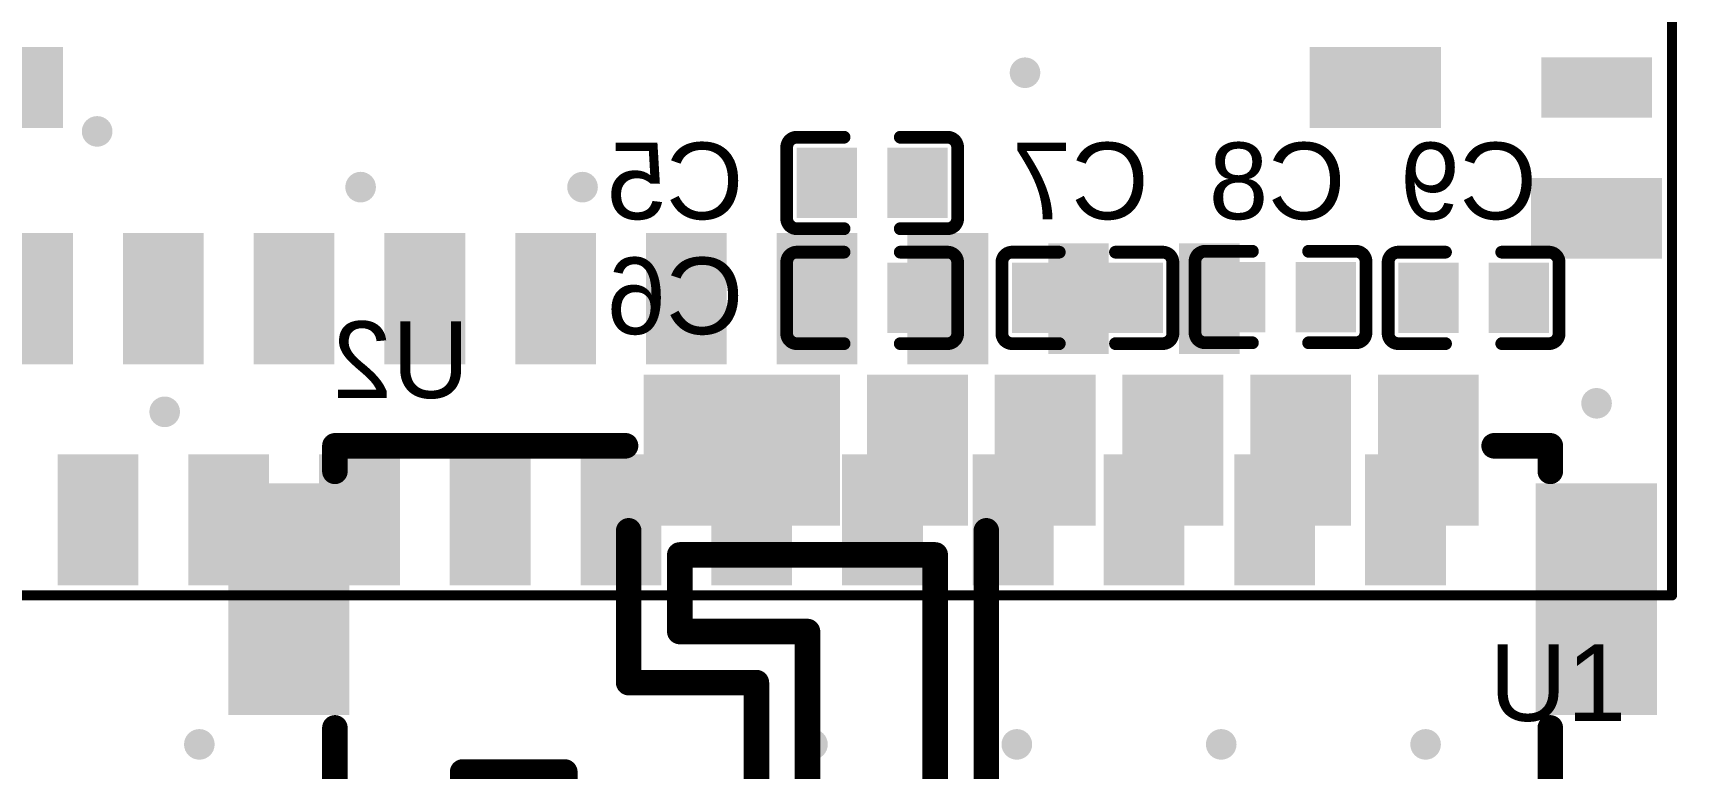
# Model space of a CAD drawing. Header units: inches. Extents: x 3.09 to 5.07, y 1.45 to 3.28.
# Drawn here: x 3.975 to 4.618, y 2.071 to 2.359 of the extents above; entities that cross this region are included whole.
import ezdxf

# ---------------------------------------------------------------- set-up
doc = ezdxf.new("R2010")
doc.units = ezdxf.units.IN
doc.header["$MEASUREMENT"] = 0
for name, color, linetype in [('BottomOverlay', 54, 'Continuous'), ('BottomPaste', 16, 'Continuous'), ('BottomSolder', 6, 'Continuous'), ('MultiLayer', 9, 'Continuous'), ('PadHoleLayer', 156, 'Continuous'), ('TopOverlay', 2, 'Continuous'), ('TopPaste', 8, 'Continuous'), ('TopSolder', 216, 'Continuous'), ('ViaHoleLayer', 16, 'Continuous')]:
    doc.layers.add(name, color=color, linetype=linetype)
doc.styles.add('Arial', font='', dxfattribs={"height": 0.2})
doc.styles.get('Arial').set_extended_font_data('Arial')

# ---------------------------------------------------------------- blocks, each defined once
blk = doc.blocks.new('SIM_SMD_NANO_B_23')
at = {"layer": 'BottomPaste'}
for points in [[(-0.27559, 0.28937), (-0.23622, 0.28937), (-0.23622, 0.20669), (-0.27559, 0.20669)], [(0.23622, 0.28937), (0.27559, 0.28937), (0.27559, 0.20669), (0.23622, 0.20669)], [(-0.27559, -0.16575), (-0.23622, -0.16575), (-0.23622, -0.24842), (-0.27559, -0.24842)], [(0.23622, -0.16575), (0.27559, -0.16575), (0.27559, -0.24842), (0.23622, -0.24842)], [(-0.20591, -0.23976), (-0.17441, -0.23976), (-0.17441, -0.29095), (-0.20591, -0.29095)], [(-0.1559, -0.23976), (-0.12441, -0.23976), (-0.12441, -0.29095), (-0.1559, -0.29095)], [(-0.1059, -0.23976), (-0.07441, -0.23976), (-0.07441, -0.29095), (-0.1059, -0.29095)], [(-0.05591, -0.23976), (-0.02441, -0.23976), (-0.02441, -0.29095), (-0.05591, -0.29095)], [(-0.0059, -0.23976), (0.02559, -0.23976), (0.02559, -0.29095), (-0.0059, -0.29095)], [(0.0441, -0.23976), (0.07559, -0.23976), (0.07559, -0.29095), (0.0441, -0.29095)], [(0.0815, -0.23976), (0.11299, -0.23976), (0.11299, -0.29095), (0.0815, -0.29095)]]:
    blk.add_hatch(color=16, dxfattribs=at).paths.add_polyline_path(points)
at = {"layer": 'BottomSolder'}
for points in [[(-0.27959, 0.29337), (-0.23222, 0.29337), (-0.23222, 0.20269), (-0.27959, 0.20269)], [(0.23222, 0.29337), (0.27959, 0.29337), (0.27959, 0.20269), (0.23222, 0.20269)], [(-0.27959, -0.16175), (-0.23222, -0.16175), (-0.23222, -0.25242), (-0.27959, -0.25242)], [(0.23222, -0.16175), (0.27959, -0.16175), (0.27959, -0.25242), (0.23222, -0.25242)], [(-0.20991, -0.23576), (-0.17041, -0.23576), (-0.17041, -0.29495), (-0.20991, -0.29495)], [(-0.1599, -0.23576), (-0.12041, -0.23576), (-0.12041, -0.29495), (-0.1599, -0.29495)], [(-0.10991, -0.23576), (-0.07041, -0.23576), (-0.07041, -0.29495), (-0.10991, -0.29495)], [(-0.0599, -0.23576), (-0.02041, -0.23576), (-0.02041, -0.29495), (-0.0599, -0.29495)], [(-0.00991, -0.23576), (0.02959, -0.23576), (0.02959, -0.29495), (-0.00991, -0.29495)], [(0.04009, -0.23576), (0.07959, -0.23576), (0.07959, -0.29495), (0.04009, -0.29495)], [(0.0775, -0.23576), (0.11699, -0.23576), (0.11699, -0.29495), (0.0775, -0.29495)]]:
    blk.add_hatch(color=6, dxfattribs=at).paths.add_polyline_path(points)
h = blk.add_hatch(color=6, dxfattribs=at)
edge = h.paths.add_edge_path()
edge.add_arc((-0.19684, 0.21615), 0.01876, 0, 360)
h = blk.add_hatch(color=6, dxfattribs=at)
edge = h.paths.add_edge_path()
edge.add_arc((0.1378, 0.21615), 0.01876, 0, 360)
at = {"layer": 'MultiLayer'}
h = blk.add_hatch(color=9, dxfattribs=at)
edge = h.paths.add_edge_path()
edge.add_arc((-0.19684, 0.21615), 0.01476, 0, 360)
h = blk.add_hatch(color=9, dxfattribs=at)
edge = h.paths.add_edge_path()
edge.add_arc((0.1378, 0.21615), 0.01476, 0, 360)
at = {"layer": 'PadHoleLayer'}
h = blk.add_hatch(color=156, dxfattribs=at)
edge = h.paths.add_edge_path()
edge.add_arc((-0.19684, 0.21615), 0.01476, 0, 360)
h = blk.add_hatch(color=156, dxfattribs=at)
edge = h.paths.add_edge_path()
edge.add_arc((0.1378, 0.21615), 0.01476, 0, 360)
at = {"layer": 'TopSolder'}
h = blk.add_hatch(color=216, dxfattribs=at)
edge = h.paths.add_edge_path()
edge.add_arc((-0.19684, 0.21615), 0.01876, 0, 360)
h = blk.add_hatch(color=216, dxfattribs=at)
edge = h.paths.add_edge_path()
edge.add_arc((0.1378, 0.21615), 0.01876, 0, 360)
at = {"layer": 'BottomOverlay'}
for points in [[(0.22712, 0.29134, 0.01, 0.01, 0), (-0.22712, 0.29134, 0.01, 0.01, 0)], [(0.09287, 0.26563, 0.01, 0.01, 0), (0.09287, 0.04563, 0.01, 0.01, 0)], [(0.10787, 0.26563, 0.01, 0.01, 0), (0.09287, 0.26563, 0.01, 0.01, 0)], [(0.10787, 0.26563, 0.01, 0.01, 0), (0.10787, 0.13063, 0.01, 0.01, 0)], [(0.16787, 0.26563, 0.01, 0.01, 0), (0.13787, 0.17063, 0.01, 0.01, 0)], [(0.18287, 0.26563, 0.01, 0.01, 0), (0.16787, 0.26563, 0.01, 0.01, 0)], [(0.18287, 0.26563, 0.01, 0.01, 0), (0.18287, 0.04563, 0.01, 0.01, 0)], [(-0.23788, 0.19685, 0.01, 0.01, 0), (-0.23788, -0.15665, 0.01, 0.01, 0)], [(0.23787, 0.19685, 0.01, 0.01, 0), (0.23787, -0.15665, 0.01, 0.01, 0)], [(0.16787, 0.14563, 0.01, 0.01, 0), (0.13787, 0.17063, 0.01, 0.01, 0)], [(0.16787, 0.14563, 0.01, 0.01, 0), (0.16787, 0.13063, 0.01, 0.01, 0)], [(0.16787, 0.13063, 0.01, 0.01, 0), (0.10787, 0.13063, 0.01, 0.01, 0)], [(0.18287, 0.04563, 0.01, 0.01, 0), (0.09287, 0.04563, 0.01, 0.01, 0)], [(0.07287, -0.01937, 0.01, 0.01, 0), (-0.01713, -0.01937, 0.01, 0.01, 0)], [(-0.01713, -0.01937, 0.01, 0.01, 0), (-0.01713, -0.23381, 0.01, 0.01, 0)], [(0.00287, -0.01937, 0.01, 0.01, 0), (0.00287, -0.22437, 0.01, 0.01, 0)], [(0.05287, -0.01937, 0.01, 0.01, 0), (0.05287, -0.19437, 0.01, 0.01, 0)], [(0.07287, -0.01937, 0.01, 0.01, 0), (0.07287, -0.17437, 0.01, 0.01, 0)], [(0.18787, -0.01937, 0.01, 0.01, 0), (0.14787, -0.01937, 0.01, 0.01, 0)], [(0.14787, -0.01937, 0.01, 0.01, 0), (0.14787, -0.13937, 0.01, 0.01, 0)], [(0.18787, -0.01937, 0.01, 0.01, 0), (0.18787, -0.03937, 0.01, 0.01, 0)], [(0.17287, -0.03937, 0.01, 0.01, 0), (0.17287, -0.11937, 0.01, 0.01, 0)], [(0.18787, -0.03937, 0.01, 0.01, 0), (0.17287, -0.03937, 0.01, 0.01, 0)], [(0.18787, -0.11937, 0.01, 0.01, 0), (0.17287, -0.11937, 0.01, 0.01, 0)], [(0.18787, -0.11937, 0.01, 0.01, 0), (0.18787, -0.13937, 0.01, 0.01, 0)], [(0.18787, -0.13937, 0.01, 0.01, 0), (0.14787, -0.13937, 0.01, 0.01, 0)], [(0.12287, -0.17437, 0.01, 0.01, 0), (0.07287, -0.17437, 0.01, 0.01, 0)], [(0.12287, -0.17437, 0.01, 0.01, 0), (0.12287, -0.23381, 0.01, 0.01, 0)], [(0.12287, -0.17437, 0.01, 0.01, 0), (0.12287, -0.23381, 0.01, 0.01, 0)], [(0.10287, -0.19437, 0.01, 0.01, 0), (0.05287, -0.19437, 0.01, 0.01, 0)], [(0.10287, -0.19437, 0.01, 0.01, 0), (0.10287, -0.22437, 0.01, 0.01, 0)], [(0.10287, -0.22437, 0.01, 0.01, 0), (0.00287, -0.22437, 0.01, 0.01, 0)], [(-0.23788, -0.25709, 0.01, 0.01, 0), (-0.23788, -0.26709, 0.01, 0.01, 0)], [(0.23787, -0.25709, 0.01, 0.01, 0), (0.23787, -0.26709, 0.01, 0.01, 0)], [(-0.2159, -0.26709, 0.01, 0.01, 0), (-0.23788, -0.26709, 0.01, 0.01, 0)], [(0.23787, -0.26709, 0.01, 0.01, 0), (0.1241, -0.26709, 0.01, 0.01, 0)]]:
    blk.add_lwpolyline(points, format="xyseb", dxfattribs=at)
for points in [[(-0.22962, 0.29134, 0.005, 0.005, 1), (-0.22462, 0.29134, 0.005, 0.005, 1)], [(0.22462, 0.29134, 0.005, 0.005, 1), (0.22962, 0.29134, 0.005, 0.005, 1)], [(0.09037, 0.26563, 0.005, 0.005, 1), (0.09537, 0.26563, 0.005, 0.005, 1)], [(0.09037, 0.26563, 0.005, 0.005, 1), (0.09537, 0.26563, 0.005, 0.005, 1)], [(0.10537, 0.26563, 0.005, 0.005, 1), (0.11037, 0.26563, 0.005, 0.005, 1)], [(0.10537, 0.26563, 0.005, 0.005, 1), (0.11037, 0.26563, 0.005, 0.005, 1)], [(0.16537, 0.26563, 0.005, 0.005, 1), (0.17037, 0.26563, 0.005, 0.005, 1)], [(0.16537, 0.26563, 0.005, 0.005, 1), (0.17037, 0.26563, 0.005, 0.005, 1)], [(0.18037, 0.26563, 0.005, 0.005, 1), (0.18537, 0.26563, 0.005, 0.005, 1)], [(0.18037, 0.26563, 0.005, 0.005, 1), (0.18537, 0.26563, 0.005, 0.005, 1)], [(-0.15698, 0.22562, 0.01, 0.01, 1), (-0.19729, 0.22562, 0.01, 0.01, 1)], [(-0.04698, 0.22562, 0.01, 0.01, 1), (-0.08729, 0.22562, 0.01, 0.01, 1)], [(0.05803, 0.22562, 0.01, 0.01, 1), (0.0177, 0.22562, 0.01, 0.01, 1)], [(-0.1998, 0.22562, 0.005, 0.005, 1), (-0.19479, 0.22562, 0.005, 0.005, 1)], [(-0.15948, 0.22562, 0.005, 0.005, 1), (-0.15448, 0.22562, 0.005, 0.005, 1)], [(-0.08979, 0.22562, 0.005, 0.005, 1), (-0.08479, 0.22562, 0.005, 0.005, 1)], [(-0.04947, 0.22562, 0.005, 0.005, 1), (-0.04448, 0.22562, 0.005, 0.005, 1)], [(0.0152, 0.22562, 0.005, 0.005, 1), (0.02021, 0.22562, 0.005, 0.005, 1)], [(0.05552, 0.22562, 0.005, 0.005, 1), (0.06053, 0.22562, 0.005, 0.005, 1)], [(-0.24038, 0.19685, 0.005, 0.005, 1), (-0.23538, 0.19685, 0.005, 0.005, 1)], [(0.23537, 0.19685, 0.005, 0.005, 1), (0.24037, 0.19685, 0.005, 0.005, 1)], [(0.13537, 0.17063, 0.005, 0.005, 1), (0.14037, 0.17063, 0.005, 0.005, 1)], [(0.13537, 0.17063, 0.005, 0.005, 1), (0.14037, 0.17063, 0.005, 0.005, 1)], [(0.16537, 0.14563, 0.005, 0.005, 1), (0.17037, 0.14563, 0.005, 0.005, 1)], [(0.16537, 0.14563, 0.005, 0.005, 1), (0.17037, 0.14563, 0.005, 0.005, 1)], [(0.10537, 0.13063, 0.005, 0.005, 1), (0.11037, 0.13063, 0.005, 0.005, 1)], [(0.10537, 0.13063, 0.005, 0.005, 1), (0.11037, 0.13063, 0.005, 0.005, 1)], [(0.16537, 0.13063, 0.005, 0.005, 1), (0.17037, 0.13063, 0.005, 0.005, 1)], [(0.16537, 0.13063, 0.005, 0.005, 1), (0.17037, 0.13063, 0.005, 0.005, 1)], [(0.09037, 0.04563, 0.005, 0.005, 1), (0.09537, 0.04563, 0.005, 0.005, 1)], [(0.09037, 0.04563, 0.005, 0.005, 1), (0.09537, 0.04563, 0.005, 0.005, 1)], [(0.18037, 0.04563, 0.005, 0.005, 1), (0.18537, 0.04563, 0.005, 0.005, 1)], [(0.18037, 0.04563, 0.005, 0.005, 1), (0.18537, 0.04563, 0.005, 0.005, 1)], [(-0.15197, -0.03938, 0.01, 0.01, 1), (-0.19229, -0.03938, 0.01, 0.01, 1)], [(-0.04197, -0.03938, 0.01, 0.01, 1), (-0.08229, -0.03938, 0.01, 0.01, 1)], [(-0.01963, -0.01937, 0.005, 0.005, 1), (-0.01463, -0.01937, 0.005, 0.005, 1)], [(-0.01963, -0.01937, 0.005, 0.005, 1), (-0.01463, -0.01937, 0.005, 0.005, 1)], [(0.00037, -0.01937, 0.005, 0.005, 1), (0.00537, -0.01937, 0.005, 0.005, 1)], [(0.05037, -0.01937, 0.005, 0.005, 1), (0.05537, -0.01937, 0.005, 0.005, 1)], [(0.07037, -0.01937, 0.005, 0.005, 1), (0.07537, -0.01937, 0.005, 0.005, 1)], [(0.07037, -0.01937, 0.005, 0.005, 1), (0.07537, -0.01937, 0.005, 0.005, 1)], [(0.14537, -0.01937, 0.005, 0.005, 1), (0.15037, -0.01937, 0.005, 0.005, 1)], [(0.14537, -0.01937, 0.005, 0.005, 1), (0.15037, -0.01937, 0.005, 0.005, 1)], [(0.18537, -0.01937, 0.005, 0.005, 1), (0.19037, -0.01937, 0.005, 0.005, 1)], [(0.18537, -0.01937, 0.005, 0.005, 1), (0.19037, -0.01937, 0.005, 0.005, 1)], [(-0.19479, -0.03938, 0.005, 0.005, 1), (-0.18979, -0.03938, 0.005, 0.005, 1)], [(-0.15448, -0.03938, 0.005, 0.005, 1), (-0.14947, -0.03938, 0.005, 0.005, 1)], [(-0.08479, -0.03938, 0.005, 0.005, 1), (-0.0798, -0.03938, 0.005, 0.005, 1)], [(-0.04448, -0.03938, 0.005, 0.005, 1), (-0.03948, -0.03938, 0.005, 0.005, 1)], [(0.17037, -0.03937, 0.005, 0.005, 1), (0.17537, -0.03937, 0.005, 0.005, 1)], [(0.17037, -0.03937, 0.005, 0.005, 1), (0.17537, -0.03937, 0.005, 0.005, 1)], [(0.18537, -0.03937, 0.005, 0.005, 1), (0.19037, -0.03937, 0.005, 0.005, 1)], [(0.18537, -0.03937, 0.005, 0.005, 1), (0.19037, -0.03937, 0.005, 0.005, 1)], [(0.17037, -0.11937, 0.005, 0.005, 1), (0.17537, -0.11937, 0.005, 0.005, 1)], [(0.17037, -0.11937, 0.005, 0.005, 1), (0.17537, -0.11937, 0.005, 0.005, 1)], [(0.18537, -0.11937, 0.005, 0.005, 1), (0.19037, -0.11937, 0.005, 0.005, 1)], [(0.18537, -0.11937, 0.005, 0.005, 1), (0.19037, -0.11937, 0.005, 0.005, 1)], [(0.14537, -0.13937, 0.005, 0.005, 1), (0.15037, -0.13937, 0.005, 0.005, 1)], [(0.14537, -0.13937, 0.005, 0.005, 1), (0.15037, -0.13937, 0.005, 0.005, 1)], [(0.18537, -0.13937, 0.005, 0.005, 1), (0.19037, -0.13937, 0.005, 0.005, 1)], [(0.18537, -0.13937, 0.005, 0.005, 1), (0.19037, -0.13937, 0.005, 0.005, 1)], [(-0.24038, -0.15665, 0.005, 0.005, 1), (-0.23538, -0.15665, 0.005, 0.005, 1)], [(0.23537, -0.15665, 0.005, 0.005, 1), (0.24037, -0.15665, 0.005, 0.005, 1)], [(0.07037, -0.17437, 0.005, 0.005, 1), (0.07537, -0.17437, 0.005, 0.005, 1)], [(0.07037, -0.17437, 0.005, 0.005, 1), (0.07537, -0.17437, 0.005, 0.005, 1)], [(0.12037, -0.17437, 0.005, 0.005, 1), (0.12537, -0.17437, 0.005, 0.005, 1)], [(0.12037, -0.17437, 0.005, 0.005, 1), (0.12537, -0.17437, 0.005, 0.005, 1)], [(0.12037, -0.17437, 0.005, 0.005, 1), (0.12537, -0.17437, 0.005, 0.005, 1)], [(0.05037, -0.19437, 0.005, 0.005, 1), (0.05537, -0.19437, 0.005, 0.005, 1)], [(0.05037, -0.19437, 0.005, 0.005, 1), (0.05537, -0.19437, 0.005, 0.005, 1)], [(0.10037, -0.19437, 0.005, 0.005, 1), (0.10537, -0.19437, 0.005, 0.005, 1)], [(0.10037, -0.19437, 0.005, 0.005, 1), (0.10537, -0.19437, 0.005, 0.005, 1)], [(0.00037, -0.22437, 0.005, 0.005, 1), (0.00537, -0.22437, 0.005, 0.005, 1)], [(0.00037, -0.22437, 0.005, 0.005, 1), (0.00537, -0.22437, 0.005, 0.005, 1)], [(0.10037, -0.22437, 0.005, 0.005, 1), (0.10537, -0.22437, 0.005, 0.005, 1)], [(0.10037, -0.22437, 0.005, 0.005, 1), (0.10537, -0.22437, 0.005, 0.005, 1)], [(-0.01963, -0.23381, 0.005, 0.005, 1), (-0.01463, -0.23381, 0.005, 0.005, 1)], [(0.12037, -0.23381, 0.005, 0.005, 1), (0.12537, -0.23381, 0.005, 0.005, 1)], [(0.12037, -0.23381, 0.005, 0.005, 1), (0.12537, -0.23381, 0.005, 0.005, 1)], [(-0.24038, -0.25709, 0.005, 0.005, 1), (-0.23538, -0.25709, 0.005, 0.005, 1)], [(0.23537, -0.25709, 0.005, 0.005, 1), (0.24037, -0.25709, 0.005, 0.005, 1)], [(-0.24038, -0.26709, 0.005, 0.005, 1), (-0.23538, -0.26709, 0.005, 0.005, 1)], [(-0.24038, -0.26709, 0.005, 0.005, 1), (-0.23538, -0.26709, 0.005, 0.005, 1)], [(-0.2184, -0.26709, 0.005, 0.005, 1), (-0.2134, -0.26709, 0.005, 0.005, 1)], [(0.1216, -0.26709, 0.005, 0.005, 1), (0.1266, -0.26709, 0.005, 0.005, 1)], [(0.23537, -0.26709, 0.005, 0.005, 1), (0.24037, -0.26709, 0.005, 0.005, 1)], [(0.23537, -0.26709, 0.005, 0.005, 1), (0.24037, -0.26709, 0.005, 0.005, 1)]]:
    blk.add_lwpolyline(points, format="xyseb", close=True, dxfattribs=at)
blk = doc.blocks.new('AIR722UG_A10_26')
at = {"layer": 'TopOverlay'}
for points in [[(0.72047, 0.21063), (0.76378, 0.21063), (0.76378, 0.18701), (0.72047, 0.18701)], [(0.52756, 0.09449), (0.52756, 0.1378), (0.55118, 0.1378), (0.55118, 0.09449)], [(0.57874, 0.09449), (0.57874, 0.1378), (0.60236, 0.1378), (0.60236, 0.09449)]]:
    blk.add_hatch(color=2, dxfattribs=at).paths.add_polyline_path(points)
at = {"layer": 'TopPaste'}
for points in [[(0.09449, 0.21063), (0.1378, 0.21063), (0.1378, 0.18701), (0.09449, 0.18701)], [(0.63386, 0.21063), (0.67717, 0.21063), (0.67717, 0.18701), (0.63386, 0.18701)], [(0.72047, 0.15945), (0.76378, 0.15945), (0.76378, 0.13583), (0.72047, 0.13583)], [(0.11811, 0.09449), (0.11811, 0.1378), (0.14173, 0.1378), (0.14173, 0.09449)], [(0.16929, 0.09449), (0.16929, 0.1378), (0.19291, 0.1378), (0.19291, 0.09449)], [(0.22047, 0.09449), (0.22047, 0.1378), (0.24409, 0.1378), (0.24409, 0.09449)], [(0.27165, 0.09449), (0.27165, 0.1378), (0.29528, 0.1378), (0.29528, 0.09449)], [(0.32283, 0.09449), (0.32283, 0.1378), (0.34646, 0.1378), (0.34646, 0.09449)], [(0.37402, 0.09449), (0.37402, 0.1378), (0.39764, 0.1378), (0.39764, 0.09449)], [(0.4252, 0.09449), (0.4252, 0.1378), (0.44882, 0.1378), (0.44882, 0.09449)], [(0.47638, 0.09449), (0.47638, 0.1378), (0.5, 0.1378), (0.5, 0.09449)], [(0.1437, 0.00787), (0.1437, 0.05118), (0.16732, 0.05118), (0.16732, 0.00787)], [(0.19488, 0.00787), (0.19488, 0.05118), (0.2185, 0.05118), (0.2185, 0.00787)], [(0.24606, 0.00787), (0.24606, 0.05118), (0.26969, 0.05118), (0.26969, 0.00787)], [(0.29724, 0.00787), (0.29724, 0.05118), (0.32087, 0.05118), (0.32087, 0.00787)], [(0.34843, 0.00787), (0.34843, 0.05118), (0.37205, 0.05118), (0.37205, 0.00787)], [(0.39961, 0.00787), (0.39961, 0.05118), (0.42323, 0.05118), (0.42323, 0.00787)], [(0.45079, 0.00787), (0.45079, 0.05118), (0.47441, 0.05118), (0.47441, 0.00787)], [(0.50197, 0.00787), (0.50197, 0.05118), (0.52559, 0.05118), (0.52559, 0.00787)], [(0.55315, 0.00787), (0.55315, 0.05118), (0.57677, 0.05118), (0.57677, 0.00787)], [(0.60433, 0.00787), (0.60433, 0.05118), (0.62795, 0.05118), (0.62795, 0.00787)], [(0.65551, 0.00787), (0.65551, 0.05118), (0.67913, 0.05118), (0.67913, 0.00787)]]:
    blk.add_hatch(color=8, dxfattribs=at).paths.add_polyline_path(points)
at = {"layer": 'TopSolder'}
for points in [[(0.09049, 0.21463), (0.1418, 0.21463), (0.1418, 0.18301), (0.09049, 0.18301)], [(0.62986, 0.21463), (0.68117, 0.21463), (0.68117, 0.18301), (0.62986, 0.18301)], [(0.71647, 0.16345), (0.76778, 0.16345), (0.76778, 0.13183), (0.71647, 0.13183)], [(0.11411, 0.09049), (0.11411, 0.1418), (0.14573, 0.1418), (0.14573, 0.09049)], [(0.16529, 0.09049), (0.16529, 0.1418), (0.19691, 0.1418), (0.19691, 0.09049)], [(0.21647, 0.09049), (0.21647, 0.1418), (0.24809, 0.1418), (0.24809, 0.09049)], [(0.26765, 0.09049), (0.26765, 0.1418), (0.29928, 0.1418), (0.29928, 0.09049)], [(0.31883, 0.09049), (0.31883, 0.1418), (0.35046, 0.1418), (0.35046, 0.09049)], [(0.37002, 0.09049), (0.37002, 0.1418), (0.40164, 0.1418), (0.40164, 0.09049)], [(0.4212, 0.09049), (0.4212, 0.1418), (0.45282, 0.1418), (0.45282, 0.09049)], [(0.47238, 0.09049), (0.47238, 0.1418), (0.504, 0.1418), (0.504, 0.09049)], [(0.1397, 0.00387), (0.1397, 0.05518), (0.17132, 0.05518), (0.17132, 0.00387)], [(0.19088, 0.00387), (0.19088, 0.05518), (0.2225, 0.05518), (0.2225, 0.00387)], [(0.24206, 0.00387), (0.24206, 0.05518), (0.27369, 0.05518), (0.27369, 0.00387)], [(0.29324, 0.00387), (0.29324, 0.05518), (0.32487, 0.05518), (0.32487, 0.00387)], [(0.34443, 0.00387), (0.34443, 0.05518), (0.37605, 0.05518), (0.37605, 0.00387)], [(0.39561, 0.00387), (0.39561, 0.05518), (0.42723, 0.05518), (0.42723, 0.00387)], [(0.44679, 0.00387), (0.44679, 0.05518), (0.47841, 0.05518), (0.47841, 0.00387)], [(0.49797, 0.00387), (0.49797, 0.05518), (0.52959, 0.05518), (0.52959, 0.00387)], [(0.54915, 0.00387), (0.54915, 0.05518), (0.58077, 0.05518), (0.58077, 0.00387)], [(0.60033, 0.00387), (0.60033, 0.05518), (0.63195, 0.05518), (0.63195, 0.00387)], [(0.65151, 0.00387), (0.65151, 0.05518), (0.68313, 0.05518), (0.68313, 0.00387)]]:
    blk.add_hatch(color=216, dxfattribs=at).paths.add_polyline_path(points)
at = {"layer": 'TopOverlay'}
for points in [[(0.77165, 0, 0.004, 0.004, 0), (0.77165, 0.85827, 0.004, 0.004, 0)], [(0, 0, 0.004, 0.004, 0), (0.77165, 0, 0.004, 0.004, 0)]]:
    blk.add_lwpolyline(points, format="xyseb", dxfattribs=at)
blk.add_lwpolyline([(0.77065, 0, 0.002, 0.002, 1), (0.77265, 0, 0.002, 0.002, 1)], format="xyseb", close=True, dxfattribs=at)
blk.add_lwpolyline([(0.77065, 0, 0.002, 0.002, 1), (0.77265, 0, 0.002, 0.002, 1)], format="xyseb", close=True, dxfattribs=at)
blk = doc.blocks.new('C0402_B_73')
at = {"layer": 'BottomPaste'}
for points in [[(-0.00787, 0.01181), (-0.00787, -0.01181), (-0.02756, -0.01181), (-0.02756, 0.01181)], [(0.02756, 0.01181), (0.02756, -0.01181), (0.00787, -0.01181), (0.00787, 0.01181)]]:
    blk.add_hatch(color=16, dxfattribs=at).paths.add_polyline_path(points)
at = {"layer": 'BottomSolder'}
for points in [[(-0.00591, 0.01378), (-0.00591, -0.01378), (-0.02953, -0.01378), (-0.02953, 0.01378)], [(0.02953, 0.01378), (0.02953, -0.01378), (0.00591, -0.01378), (0.00591, 0.01378)]]:
    blk.add_hatch(color=6, dxfattribs=at).paths.add_polyline_path(points)
at = {"layer": 'BottomOverlay'}
for points in [[(-0.03346, 0.01391, 0.005, 0.005, -0.414214), (-0.02946, 0.01791, 0.005, 0.005, 0)], [(-0.011, 0.01791, 0.005, 0.005, 0), (-0.02946, 0.01791, 0.005, 0.005, 0)], [(0.02946, 0.01791, 0.005, 0.005, 0), (0.011, 0.01791, 0.005, 0.005, 0)], [(0.02946, 0.01791, 0.005, 0.005, -0.414214), (0.03346, 0.01391, 0.005, 0.005, 0)], [(-0.03346, 0.01391, 0.005, 0.005, 0), (-0.03346, -0.01391, 0.005, 0.005, 0)], [(0.03346, 0.01391, 0.005, 0.005, 0), (0.03346, -0.01391, 0.005, 0.005, 0)], [(-0.02946, -0.01791, 0.005, 0.005, -0.414214), (-0.03346, -0.01391, 0.005, 0.005, 0)], [(0.03346, -0.01391, 0.005, 0.005, -0.414214), (0.02946, -0.01791, 0.005, 0.005, 0)], [(-0.011, -0.01791, 0.005, 0.005, 0), (-0.02946, -0.01791, 0.005, 0.005, 0)], [(0.02946, -0.01791, 0.005, 0.005, 0), (0.011, -0.01791, 0.005, 0.005, 0)]]:
    blk.add_lwpolyline(points, format="xyseb", dxfattribs=at)
for points in [[(-0.03071, 0.01791, 0.0025, 0.0025, 1), (-0.02821, 0.01791, 0.0025, 0.0025, 1)], [(-0.03071, 0.01791, 0.0025, 0.0025, 1), (-0.02821, 0.01791, 0.0025, 0.0025, 1)], [(-0.01225, 0.01791, 0.0025, 0.0025, 1), (-0.00975, 0.01791, 0.0025, 0.0025, 1)], [(0.00975, 0.01791, 0.0025, 0.0025, 1), (0.01225, 0.01791, 0.0025, 0.0025, 1)], [(0.02821, 0.01791, 0.0025, 0.0025, 1), (0.03071, 0.01791, 0.0025, 0.0025, 1)], [(0.02821, 0.01791, 0.0025, 0.0025, 1), (0.03071, 0.01791, 0.0025, 0.0025, 1)], [(-0.03471, 0.01391, 0.0025, 0.0025, 1), (-0.03221, 0.01391, 0.0025, 0.0025, 1)], [(-0.03471, 0.01391, 0.0025, 0.0025, 1), (-0.03221, 0.01391, 0.0025, 0.0025, 1)], [(0.03221, 0.01391, 0.0025, 0.0025, 1), (0.03471, 0.01391, 0.0025, 0.0025, 1)], [(0.03221, 0.01391, 0.0025, 0.0025, 1), (0.03471, 0.01391, 0.0025, 0.0025, 1)], [(-0.03471, -0.01391, 0.0025, 0.0025, 1), (-0.03221, -0.01391, 0.0025, 0.0025, 1)], [(-0.03471, -0.01391, 0.0025, 0.0025, 1), (-0.03221, -0.01391, 0.0025, 0.0025, 1)], [(0.03221, -0.01391, 0.0025, 0.0025, 1), (0.03471, -0.01391, 0.0025, 0.0025, 1)], [(0.03221, -0.01391, 0.0025, 0.0025, 1), (0.03471, -0.01391, 0.0025, 0.0025, 1)], [(-0.03071, -0.01791, 0.0025, 0.0025, 1), (-0.02821, -0.01791, 0.0025, 0.0025, 1)], [(-0.03071, -0.01791, 0.0025, 0.0025, 1), (-0.02821, -0.01791, 0.0025, 0.0025, 1)], [(-0.01225, -0.01791, 0.0025, 0.0025, 1), (-0.00975, -0.01791, 0.0025, 0.0025, 1)], [(0.00975, -0.01791, 0.0025, 0.0025, 1), (0.01225, -0.01791, 0.0025, 0.0025, 1)], [(0.02821, -0.01791, 0.0025, 0.0025, 1), (0.03071, -0.01791, 0.0025, 0.0025, 1)], [(0.02821, -0.01791, 0.0025, 0.0025, 1), (0.03071, -0.01791, 0.0025, 0.0025, 1)]]:
    blk.add_lwpolyline(points, format="xyseb", close=True, dxfattribs=at)
blk = doc.blocks.new('C0402_B_74')
at = {"layer": 'BottomPaste'}
for points in [[(-0.00787, 0.01181), (-0.00787, -0.01181), (-0.02756, -0.01181), (-0.02756, 0.01181)], [(0.02756, 0.01181), (0.02756, -0.01181), (0.00787, -0.01181), (0.00787, 0.01181)]]:
    blk.add_hatch(color=16, dxfattribs=at).paths.add_polyline_path(points)
at = {"layer": 'BottomSolder'}
for points in [[(-0.00591, 0.01378), (-0.00591, -0.01378), (-0.02953, -0.01378), (-0.02953, 0.01378)], [(0.02953, 0.01378), (0.02953, -0.01378), (0.00591, -0.01378), (0.00591, 0.01378)]]:
    blk.add_hatch(color=6, dxfattribs=at).paths.add_polyline_path(points)
at = {"layer": 'BottomOverlay'}
for points in [[(-0.03346, 0.01391, 0.005, 0.005, -0.414214), (-0.02946, 0.01791, 0.005, 0.005, 0)], [(-0.02946, 0.01791, 0.005, 0.005, 0), (-0.011, 0.01791, 0.005, 0.005, 0)], [(0.011, 0.01791, 0.005, 0.005, 0), (0.02946, 0.01791, 0.005, 0.005, 0)], [(0.02946, 0.01791, 0.005, 0.005, -0.414214), (0.03346, 0.01391, 0.005, 0.005, 0)], [(-0.03346, -0.01391, 0.005, 0.005, 0), (-0.03346, 0.01391, 0.005, 0.005, 0)], [(0.03346, -0.01391, 0.005, 0.005, 0), (0.03346, 0.01391, 0.005, 0.005, 0)], [(-0.02946, -0.01791, 0.005, 0.005, -0.414214), (-0.03346, -0.01391, 0.005, 0.005, 0)], [(0.03346, -0.01391, 0.005, 0.005, -0.414214), (0.02946, -0.01791, 0.005, 0.005, 0)], [(-0.02946, -0.01791, 0.005, 0.005, 0), (-0.011, -0.01791, 0.005, 0.005, 0)], [(0.011, -0.01791, 0.005, 0.005, 0), (0.02946, -0.01791, 0.005, 0.005, 0)]]:
    blk.add_lwpolyline(points, format="xyseb", dxfattribs=at)
for points in [[(-0.03071, 0.01791, 0.0025, 0.0025, 1), (-0.02821, 0.01791, 0.0025, 0.0025, 1)], [(-0.03071, 0.01791, 0.0025, 0.0025, 1), (-0.02821, 0.01791, 0.0025, 0.0025, 1)], [(-0.01225, 0.01791, 0.0025, 0.0025, 1), (-0.00975, 0.01791, 0.0025, 0.0025, 1)], [(0.00975, 0.01791, 0.0025, 0.0025, 1), (0.01225, 0.01791, 0.0025, 0.0025, 1)], [(0.02821, 0.01791, 0.0025, 0.0025, 1), (0.03071, 0.01791, 0.0025, 0.0025, 1)], [(0.02821, 0.01791, 0.0025, 0.0025, 1), (0.03071, 0.01791, 0.0025, 0.0025, 1)], [(-0.03471, 0.01391, 0.0025, 0.0025, 1), (-0.03221, 0.01391, 0.0025, 0.0025, 1)], [(-0.03471, 0.01391, 0.0025, 0.0025, 1), (-0.03221, 0.01391, 0.0025, 0.0025, 1)], [(0.03221, 0.01391, 0.0025, 0.0025, 1), (0.03471, 0.01391, 0.0025, 0.0025, 1)], [(0.03221, 0.01391, 0.0025, 0.0025, 1), (0.03471, 0.01391, 0.0025, 0.0025, 1)], [(-0.03471, -0.01391, 0.0025, 0.0025, 1), (-0.03221, -0.01391, 0.0025, 0.0025, 1)], [(-0.03471, -0.01391, 0.0025, 0.0025, 1), (-0.03221, -0.01391, 0.0025, 0.0025, 1)], [(0.03221, -0.01391, 0.0025, 0.0025, 1), (0.03471, -0.01391, 0.0025, 0.0025, 1)], [(0.03221, -0.01391, 0.0025, 0.0025, 1), (0.03471, -0.01391, 0.0025, 0.0025, 1)], [(-0.03071, -0.01791, 0.0025, 0.0025, 1), (-0.02821, -0.01791, 0.0025, 0.0025, 1)], [(-0.03071, -0.01791, 0.0025, 0.0025, 1), (-0.02821, -0.01791, 0.0025, 0.0025, 1)], [(-0.01225, -0.01791, 0.0025, 0.0025, 1), (-0.00975, -0.01791, 0.0025, 0.0025, 1)], [(0.00975, -0.01791, 0.0025, 0.0025, 1), (0.01225, -0.01791, 0.0025, 0.0025, 1)], [(0.02821, -0.01791, 0.0025, 0.0025, 1), (0.03071, -0.01791, 0.0025, 0.0025, 1)], [(0.02821, -0.01791, 0.0025, 0.0025, 1), (0.03071, -0.01791, 0.0025, 0.0025, 1)]]:
    blk.add_lwpolyline(points, format="xyseb", close=True, dxfattribs=at)
blk = doc.blocks.new('C0402_B_75')
at = {"layer": 'BottomPaste'}
for points in [[(-0.00787, 0.01181), (-0.00787, -0.01181), (-0.02756, -0.01181), (-0.02756, 0.01181)], [(0.02756, 0.01181), (0.02756, -0.01181), (0.00787, -0.01181), (0.00787, 0.01181)]]:
    blk.add_hatch(color=16, dxfattribs=at).paths.add_polyline_path(points)
at = {"layer": 'BottomSolder'}
for points in [[(-0.00591, 0.01378), (-0.00591, -0.01378), (-0.02953, -0.01378), (-0.02953, 0.01378)], [(0.02953, 0.01378), (0.02953, -0.01378), (0.00591, -0.01378), (0.00591, 0.01378)]]:
    blk.add_hatch(color=6, dxfattribs=at).paths.add_polyline_path(points)
at = {"layer": 'BottomOverlay'}
for points in [[(-0.03346, 0.01391, 0.005, 0.005, -0.414214), (-0.02946, 0.01791, 0.005, 0.005, 0)], [(-0.02946, 0.01791, 0.005, 0.005, 0), (-0.011, 0.01791, 0.005, 0.005, 0)], [(0.011, 0.01791, 0.005, 0.005, 0), (0.02946, 0.01791, 0.005, 0.005, 0)], [(0.02946, 0.01791, 0.005, 0.005, -0.414214), (0.03346, 0.01391, 0.005, 0.005, 0)], [(-0.03346, -0.01391, 0.005, 0.005, 0), (-0.03346, 0.01391, 0.005, 0.005, 0)], [(0.03346, -0.01391, 0.005, 0.005, 0), (0.03346, 0.01391, 0.005, 0.005, 0)], [(-0.02946, -0.01791, 0.005, 0.005, -0.414214), (-0.03346, -0.01391, 0.005, 0.005, 0)], [(0.03346, -0.01391, 0.005, 0.005, -0.414214), (0.02946, -0.01791, 0.005, 0.005, 0)], [(-0.02946, -0.01791, 0.005, 0.005, 0), (-0.011, -0.01791, 0.005, 0.005, 0)], [(0.011, -0.01791, 0.005, 0.005, 0), (0.02946, -0.01791, 0.005, 0.005, 0)]]:
    blk.add_lwpolyline(points, format="xyseb", dxfattribs=at)
for points in [[(-0.03071, 0.01791, 0.0025, 0.0025, 1), (-0.02821, 0.01791, 0.0025, 0.0025, 1)], [(-0.03071, 0.01791, 0.0025, 0.0025, 1), (-0.02821, 0.01791, 0.0025, 0.0025, 1)], [(-0.01225, 0.01791, 0.0025, 0.0025, 1), (-0.00975, 0.01791, 0.0025, 0.0025, 1)], [(0.00975, 0.01791, 0.0025, 0.0025, 1), (0.01225, 0.01791, 0.0025, 0.0025, 1)], [(0.02821, 0.01791, 0.0025, 0.0025, 1), (0.03071, 0.01791, 0.0025, 0.0025, 1)], [(0.02821, 0.01791, 0.0025, 0.0025, 1), (0.03071, 0.01791, 0.0025, 0.0025, 1)], [(-0.03471, 0.01391, 0.0025, 0.0025, 1), (-0.03221, 0.01391, 0.0025, 0.0025, 1)], [(-0.03471, 0.01391, 0.0025, 0.0025, 1), (-0.03221, 0.01391, 0.0025, 0.0025, 1)], [(0.03221, 0.01391, 0.0025, 0.0025, 1), (0.03471, 0.01391, 0.0025, 0.0025, 1)], [(0.03221, 0.01391, 0.0025, 0.0025, 1), (0.03471, 0.01391, 0.0025, 0.0025, 1)], [(-0.03471, -0.01391, 0.0025, 0.0025, 1), (-0.03221, -0.01391, 0.0025, 0.0025, 1)], [(-0.03471, -0.01391, 0.0025, 0.0025, 1), (-0.03221, -0.01391, 0.0025, 0.0025, 1)], [(0.03221, -0.01391, 0.0025, 0.0025, 1), (0.03471, -0.01391, 0.0025, 0.0025, 1)], [(0.03221, -0.01391, 0.0025, 0.0025, 1), (0.03471, -0.01391, 0.0025, 0.0025, 1)], [(-0.03071, -0.01791, 0.0025, 0.0025, 1), (-0.02821, -0.01791, 0.0025, 0.0025, 1)], [(-0.03071, -0.01791, 0.0025, 0.0025, 1), (-0.02821, -0.01791, 0.0025, 0.0025, 1)], [(-0.01225, -0.01791, 0.0025, 0.0025, 1), (-0.00975, -0.01791, 0.0025, 0.0025, 1)], [(0.00975, -0.01791, 0.0025, 0.0025, 1), (0.01225, -0.01791, 0.0025, 0.0025, 1)], [(0.02821, -0.01791, 0.0025, 0.0025, 1), (0.03071, -0.01791, 0.0025, 0.0025, 1)], [(0.02821, -0.01791, 0.0025, 0.0025, 1), (0.03071, -0.01791, 0.0025, 0.0025, 1)]]:
    blk.add_lwpolyline(points, format="xyseb", close=True, dxfattribs=at)
blk = doc.blocks.new('C0402_B_76')
at = {"layer": 'BottomPaste'}
for points in [[(-0.00787, 0.01181), (-0.00787, -0.01181), (-0.02756, -0.01181), (-0.02756, 0.01181)], [(0.02756, 0.01181), (0.02756, -0.01181), (0.00787, -0.01181), (0.00787, 0.01181)]]:
    blk.add_hatch(color=16, dxfattribs=at).paths.add_polyline_path(points)
at = {"layer": 'BottomSolder'}
for points in [[(-0.00591, 0.01378), (-0.00591, -0.01378), (-0.02953, -0.01378), (-0.02953, 0.01378)], [(0.02953, 0.01378), (0.02953, -0.01378), (0.00591, -0.01378), (0.00591, 0.01378)]]:
    blk.add_hatch(color=6, dxfattribs=at).paths.add_polyline_path(points)
at = {"layer": 'BottomOverlay'}
for points in [[(-0.03346, 0.01391, 0.005, 0.005, -0.414214), (-0.02946, 0.01791, 0.005, 0.005, 0)], [(-0.02946, 0.01791, 0.005, 0.005, 0), (-0.011, 0.01791, 0.005, 0.005, 0)], [(0.011, 0.01791, 0.005, 0.005, 0), (0.02946, 0.01791, 0.005, 0.005, 0)], [(0.02946, 0.01791, 0.005, 0.005, -0.414214), (0.03346, 0.01391, 0.005, 0.005, 0)], [(-0.03346, -0.01391, 0.005, 0.005, 0), (-0.03346, 0.01391, 0.005, 0.005, 0)], [(0.03346, -0.01391, 0.005, 0.005, 0), (0.03346, 0.01391, 0.005, 0.005, 0)], [(-0.02946, -0.01791, 0.005, 0.005, -0.414214), (-0.03346, -0.01391, 0.005, 0.005, 0)], [(0.03346, -0.01391, 0.005, 0.005, -0.414214), (0.02946, -0.01791, 0.005, 0.005, 0)], [(-0.02946, -0.01791, 0.005, 0.005, 0), (-0.011, -0.01791, 0.005, 0.005, 0)], [(0.011, -0.01791, 0.005, 0.005, 0), (0.02946, -0.01791, 0.005, 0.005, 0)]]:
    blk.add_lwpolyline(points, format="xyseb", dxfattribs=at)
for points in [[(-0.03071, 0.01791, 0.0025, 0.0025, 1), (-0.02821, 0.01791, 0.0025, 0.0025, 1)], [(-0.03071, 0.01791, 0.0025, 0.0025, 1), (-0.02821, 0.01791, 0.0025, 0.0025, 1)], [(-0.01225, 0.01791, 0.0025, 0.0025, 1), (-0.00975, 0.01791, 0.0025, 0.0025, 1)], [(0.00975, 0.01791, 0.0025, 0.0025, 1), (0.01225, 0.01791, 0.0025, 0.0025, 1)], [(0.02821, 0.01791, 0.0025, 0.0025, 1), (0.03071, 0.01791, 0.0025, 0.0025, 1)], [(0.02821, 0.01791, 0.0025, 0.0025, 1), (0.03071, 0.01791, 0.0025, 0.0025, 1)], [(-0.03471, 0.01391, 0.0025, 0.0025, 1), (-0.03221, 0.01391, 0.0025, 0.0025, 1)], [(-0.03471, 0.01391, 0.0025, 0.0025, 1), (-0.03221, 0.01391, 0.0025, 0.0025, 1)], [(0.03221, 0.01391, 0.0025, 0.0025, 1), (0.03471, 0.01391, 0.0025, 0.0025, 1)], [(0.03221, 0.01391, 0.0025, 0.0025, 1), (0.03471, 0.01391, 0.0025, 0.0025, 1)], [(-0.03471, -0.01391, 0.0025, 0.0025, 1), (-0.03221, -0.01391, 0.0025, 0.0025, 1)], [(-0.03471, -0.01391, 0.0025, 0.0025, 1), (-0.03221, -0.01391, 0.0025, 0.0025, 1)], [(0.03221, -0.01391, 0.0025, 0.0025, 1), (0.03471, -0.01391, 0.0025, 0.0025, 1)], [(0.03221, -0.01391, 0.0025, 0.0025, 1), (0.03471, -0.01391, 0.0025, 0.0025, 1)], [(-0.03071, -0.01791, 0.0025, 0.0025, 1), (-0.02821, -0.01791, 0.0025, 0.0025, 1)], [(-0.03071, -0.01791, 0.0025, 0.0025, 1), (-0.02821, -0.01791, 0.0025, 0.0025, 1)], [(-0.01225, -0.01791, 0.0025, 0.0025, 1), (-0.00975, -0.01791, 0.0025, 0.0025, 1)], [(0.00975, -0.01791, 0.0025, 0.0025, 1), (0.01225, -0.01791, 0.0025, 0.0025, 1)], [(0.02821, -0.01791, 0.0025, 0.0025, 1), (0.03071, -0.01791, 0.0025, 0.0025, 1)], [(0.02821, -0.01791, 0.0025, 0.0025, 1), (0.03071, -0.01791, 0.0025, 0.0025, 1)]]:
    blk.add_lwpolyline(points, format="xyseb", close=True, dxfattribs=at)
blk = doc.blocks.new('C0402_B_77')
at = {"layer": 'BottomPaste'}
for points in [[(-0.00787, 0.01181), (-0.00787, -0.01181), (-0.02756, -0.01181), (-0.02756, 0.01181)], [(0.02756, 0.01181), (0.02756, -0.01181), (0.00787, -0.01181), (0.00787, 0.01181)]]:
    blk.add_hatch(color=16, dxfattribs=at).paths.add_polyline_path(points)
at = {"layer": 'BottomSolder'}
for points in [[(-0.00591, 0.01378), (-0.00591, -0.01378), (-0.02953, -0.01378), (-0.02953, 0.01378)], [(0.02953, 0.01378), (0.02953, -0.01378), (0.00591, -0.01378), (0.00591, 0.01378)]]:
    blk.add_hatch(color=6, dxfattribs=at).paths.add_polyline_path(points)
at = {"layer": 'BottomOverlay'}
for points in [[(-0.03346, 0.01391, 0.005, 0.005, -0.414214), (-0.02946, 0.01791, 0.005, 0.005, 0)], [(-0.02946, 0.01791, 0.005, 0.005, 0), (-0.011, 0.01791, 0.005, 0.005, 0)], [(0.011, 0.01791, 0.005, 0.005, 0), (0.02946, 0.01791, 0.005, 0.005, 0)], [(0.02946, 0.01791, 0.005, 0.005, -0.414214), (0.03346, 0.01391, 0.005, 0.005, 0)], [(-0.03346, -0.01391, 0.005, 0.005, 0), (-0.03346, 0.01391, 0.005, 0.005, 0)], [(0.03346, -0.01391, 0.005, 0.005, 0), (0.03346, 0.01391, 0.005, 0.005, 0)], [(-0.02946, -0.01791, 0.005, 0.005, -0.414214), (-0.03346, -0.01391, 0.005, 0.005, 0)], [(0.03346, -0.01391, 0.005, 0.005, -0.414214), (0.02946, -0.01791, 0.005, 0.005, 0)], [(-0.02946, -0.01791, 0.005, 0.005, 0), (-0.011, -0.01791, 0.005, 0.005, 0)], [(0.011, -0.01791, 0.005, 0.005, 0), (0.02946, -0.01791, 0.005, 0.005, 0)]]:
    blk.add_lwpolyline(points, format="xyseb", dxfattribs=at)
for points in [[(-0.03071, 0.01791, 0.0025, 0.0025, 1), (-0.02821, 0.01791, 0.0025, 0.0025, 1)], [(-0.03071, 0.01791, 0.0025, 0.0025, 1), (-0.02821, 0.01791, 0.0025, 0.0025, 1)], [(-0.01225, 0.01791, 0.0025, 0.0025, 1), (-0.00975, 0.01791, 0.0025, 0.0025, 1)], [(0.00975, 0.01791, 0.0025, 0.0025, 1), (0.01225, 0.01791, 0.0025, 0.0025, 1)], [(0.02821, 0.01791, 0.0025, 0.0025, 1), (0.03071, 0.01791, 0.0025, 0.0025, 1)], [(0.02821, 0.01791, 0.0025, 0.0025, 1), (0.03071, 0.01791, 0.0025, 0.0025, 1)], [(-0.03471, 0.01391, 0.0025, 0.0025, 1), (-0.03221, 0.01391, 0.0025, 0.0025, 1)], [(-0.03471, 0.01391, 0.0025, 0.0025, 1), (-0.03221, 0.01391, 0.0025, 0.0025, 1)], [(0.03221, 0.01391, 0.0025, 0.0025, 1), (0.03471, 0.01391, 0.0025, 0.0025, 1)], [(0.03221, 0.01391, 0.0025, 0.0025, 1), (0.03471, 0.01391, 0.0025, 0.0025, 1)], [(-0.03471, -0.01391, 0.0025, 0.0025, 1), (-0.03221, -0.01391, 0.0025, 0.0025, 1)], [(-0.03471, -0.01391, 0.0025, 0.0025, 1), (-0.03221, -0.01391, 0.0025, 0.0025, 1)], [(0.03221, -0.01391, 0.0025, 0.0025, 1), (0.03471, -0.01391, 0.0025, 0.0025, 1)], [(0.03221, -0.01391, 0.0025, 0.0025, 1), (0.03471, -0.01391, 0.0025, 0.0025, 1)], [(-0.03071, -0.01791, 0.0025, 0.0025, 1), (-0.02821, -0.01791, 0.0025, 0.0025, 1)], [(-0.03071, -0.01791, 0.0025, 0.0025, 1), (-0.02821, -0.01791, 0.0025, 0.0025, 1)], [(-0.01225, -0.01791, 0.0025, 0.0025, 1), (-0.00975, -0.01791, 0.0025, 0.0025, 1)], [(0.00975, -0.01791, 0.0025, 0.0025, 1), (0.01225, -0.01791, 0.0025, 0.0025, 1)], [(0.02821, -0.01791, 0.0025, 0.0025, 1), (0.03071, -0.01791, 0.0025, 0.0025, 1)], [(0.02821, -0.01791, 0.0025, 0.0025, 1), (0.03071, -0.01791, 0.0025, 0.0025, 1)]]:
    blk.add_lwpolyline(points, format="xyseb", close=True, dxfattribs=at)

msp = doc.modelspace()

# ---------------------------------------------------------------- hatches: boundary and pattern name
at = {"layer": 'ViaHoleLayer'}
h = msp.add_hatch(color=16, dxfattribs=at)
edge = h.paths.add_edge_path()
edge.add_arc((4.3632, 2.34297), 0.006, 0, 360)
h = msp.add_hatch(color=16, dxfattribs=at)
edge = h.paths.add_edge_path()
edge.add_arc((4, 2.32), 0.006, 0, 360)
h = msp.add_hatch(color=16, dxfattribs=at)
edge = h.paths.add_edge_path()
edge.add_arc((4.10313, 2.29818), 0.006, 0, 360)
h = msp.add_hatch(color=16, dxfattribs=at)
edge = h.paths.add_edge_path()
edge.add_arc((4.19, 2.29818), 0.006, 0, 360)
h = msp.add_hatch(color=16, dxfattribs=at)
edge = h.paths.add_edge_path()
edge.add_arc((4.02643, 2.2102), 0.006, 0, 360)
h = msp.add_hatch(color=16, dxfattribs=at)
edge = h.paths.add_edge_path()
edge.add_arc((4.58693, 2.21354), 0.006, 0, 360)
h = msp.add_hatch(color=16, dxfattribs=at)
edge = h.paths.add_edge_path()
edge.add_arc((4.04, 2.08), 0.006, 0, 360)
h = msp.add_hatch(color=16, dxfattribs=at)
edge = h.paths.add_edge_path()
edge.add_arc((4.28, 2.08), 0.006, 0, 360)
h = msp.add_hatch(color=16, dxfattribs=at)
edge = h.paths.add_edge_path()
edge.add_arc((4.36, 2.08), 0.006, 0, 360)
h = msp.add_hatch(color=16, dxfattribs=at)
edge = h.paths.add_edge_path()
edge.add_arc((4.44, 2.08), 0.006, 0, 360)
h = msp.add_hatch(color=16, dxfattribs=at)
edge = h.paths.add_edge_path()
edge.add_arc((4.52, 2.08), 0.006, 0, 360)

# ---------------------------------------------------------------- block references
for name, p in [('AIR722UG_A10_26', (3.8448, 2.13836)), ('C0402_B_77', (4.30337, 2.29981)), ('C0402_B_76', (4.30337, 2.25481)), ('C0402_B_75', (4.38762, 2.25481)), ('C0402_B_74', (4.46321, 2.25515))]:
    msp.add_blockref(name, p)
at = {"rotation": 180}
for name, p in [('C0402_B_73', (4.5388, 2.25481)), ('SIM_SMD_NANO_B_23', (4.33093, 1.92981))]:
    msp.add_blockref(name, p, dxfattribs=at)

# ---------------------------------------------------------------- texts
at = {"layer": 'BottomOverlay', "style": 'Arial', "text_generation_flag": 2}
for s, p in [('C5', (4.25305, 2.28562)), ('C7', (4.41168, 2.28562)), ('C8', (4.48868, 2.28562)), ('C9', (4.56368, 2.28562)), ('C6', (4.25305, 2.24062)), ('U2', (4.14568, 2.21562))]:
    msp.add_text(s, height=0.03, dxfattribs=at).set_placement(p)
at = {"layer": 'TopOverlay', "style": 'Arial'}
msp.add_text('U1', height=0.03, dxfattribs=at).set_placement((4.54501, 2.0892))

doc.saveas('drawing.dxf')
